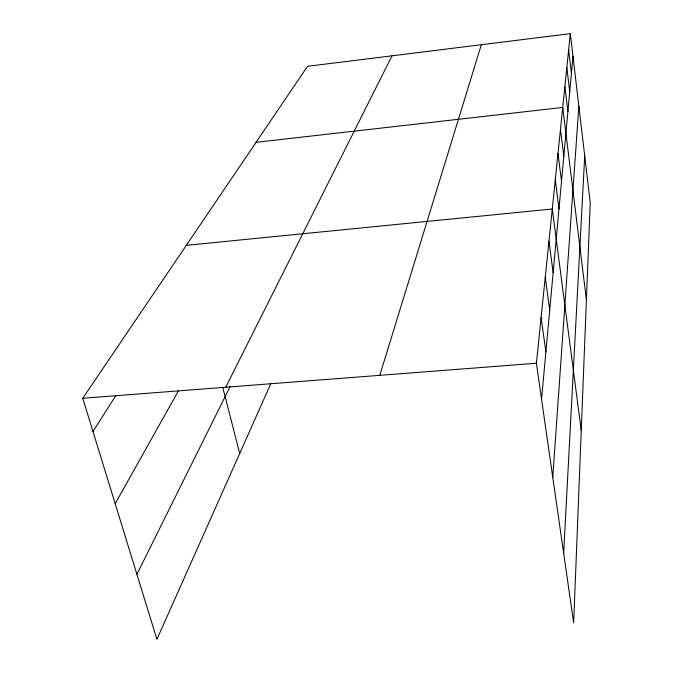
<?xml version="1.0" encoding="UTF-8"?>
<svg xmlns="http://www.w3.org/2000/svg" width="673" height="673" viewBox="0 0 673 673"><rect width="100%" height="100%" fill="white"/><g stroke="black" fill="none" stroke-linecap="round" stroke-linejoin="round"><path stroke-width="1.01" d="M563.654 553.139L584.719 155.951M552.76 477.182L578.856 106.149M541.563 399.165L572.975 56.229M570.317 33.65L590.238 202.775L573.665 622.912L536.406 363.243L570.317 33.65L307.527 66.316L82.762 398.273L156.91 639.35L270.782 383.728M379.816 375.332L481.338 44.712M136.905 574.288L230.233 386.319M225.733 387.236L392.023 55.817M115.192 503.698L178.32 391.047M92.967 431.452L115.722 395.741M256.06 142.331L562.729 107.428L586.41 299.864M186.32 245.325L552.281 208.983L581.253 430.577M82.762 398.273L536.406 363.243M222.813 387.589L239.714 453.476M541.1 317.631L545.887 351.929M545.256 277.251L549.723 310.06M548.958 241.262L553.147 272.691M555.275 179.859L558.994 208.832M557.993 153.461L561.518 181.331M560.466 129.418L563.814 156.262M564.866 86.649L567.903 111.634M566.826 67.552L569.728 91.679M568.643 49.945L571.411 73.273"/></g></svg>
